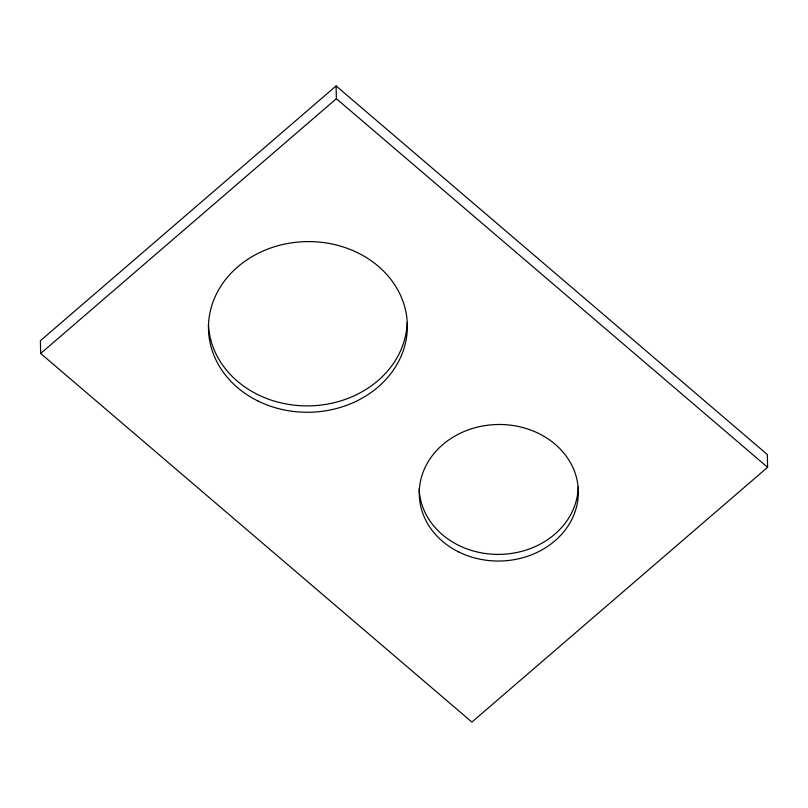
<?xml version="1.0" encoding="UTF-8"?>
<svg xmlns="http://www.w3.org/2000/svg" width="808" height="808" viewBox="0 0 808 808"><rect width="100%" height="100%" fill="white"/><g stroke="black" fill="none" stroke-linecap="round" stroke-linejoin="round"><path stroke-width="1.21" d="M336.098 85.931L40.4 340.703L40.663 353.47L471.902 722.069L767.6 467.297L767.337 454.53L336.098 85.931L336.37 98.697L767.6 467.297M40.663 353.47L336.37 98.697M407.181 322.564A99.455 85.335 -1.2 0 1 308.383 405.889A99.455 85.335 -1.2 0 1 208.424 324.695M578.205 486.951A79.558 68.266 -1.2 0 1 499.253 554.389A79.558 68.266 -1.2 0 1 419.15 488.84M258.085 401.061A99.455 85.335 -1.2 0 0 407.363 326.493A99.455 85.335 -1.2 0 0 258.297 253.247A99.455 85.335 -1.2 0 0 258.085 401.061M458.934 552.066A79.558 68.266 -1.2 0 0 578.356 492.405A79.558 68.266 -1.2 0 0 459.106 433.815A79.558 68.266 -1.2 0 0 458.934 552.066"/></g></svg>
